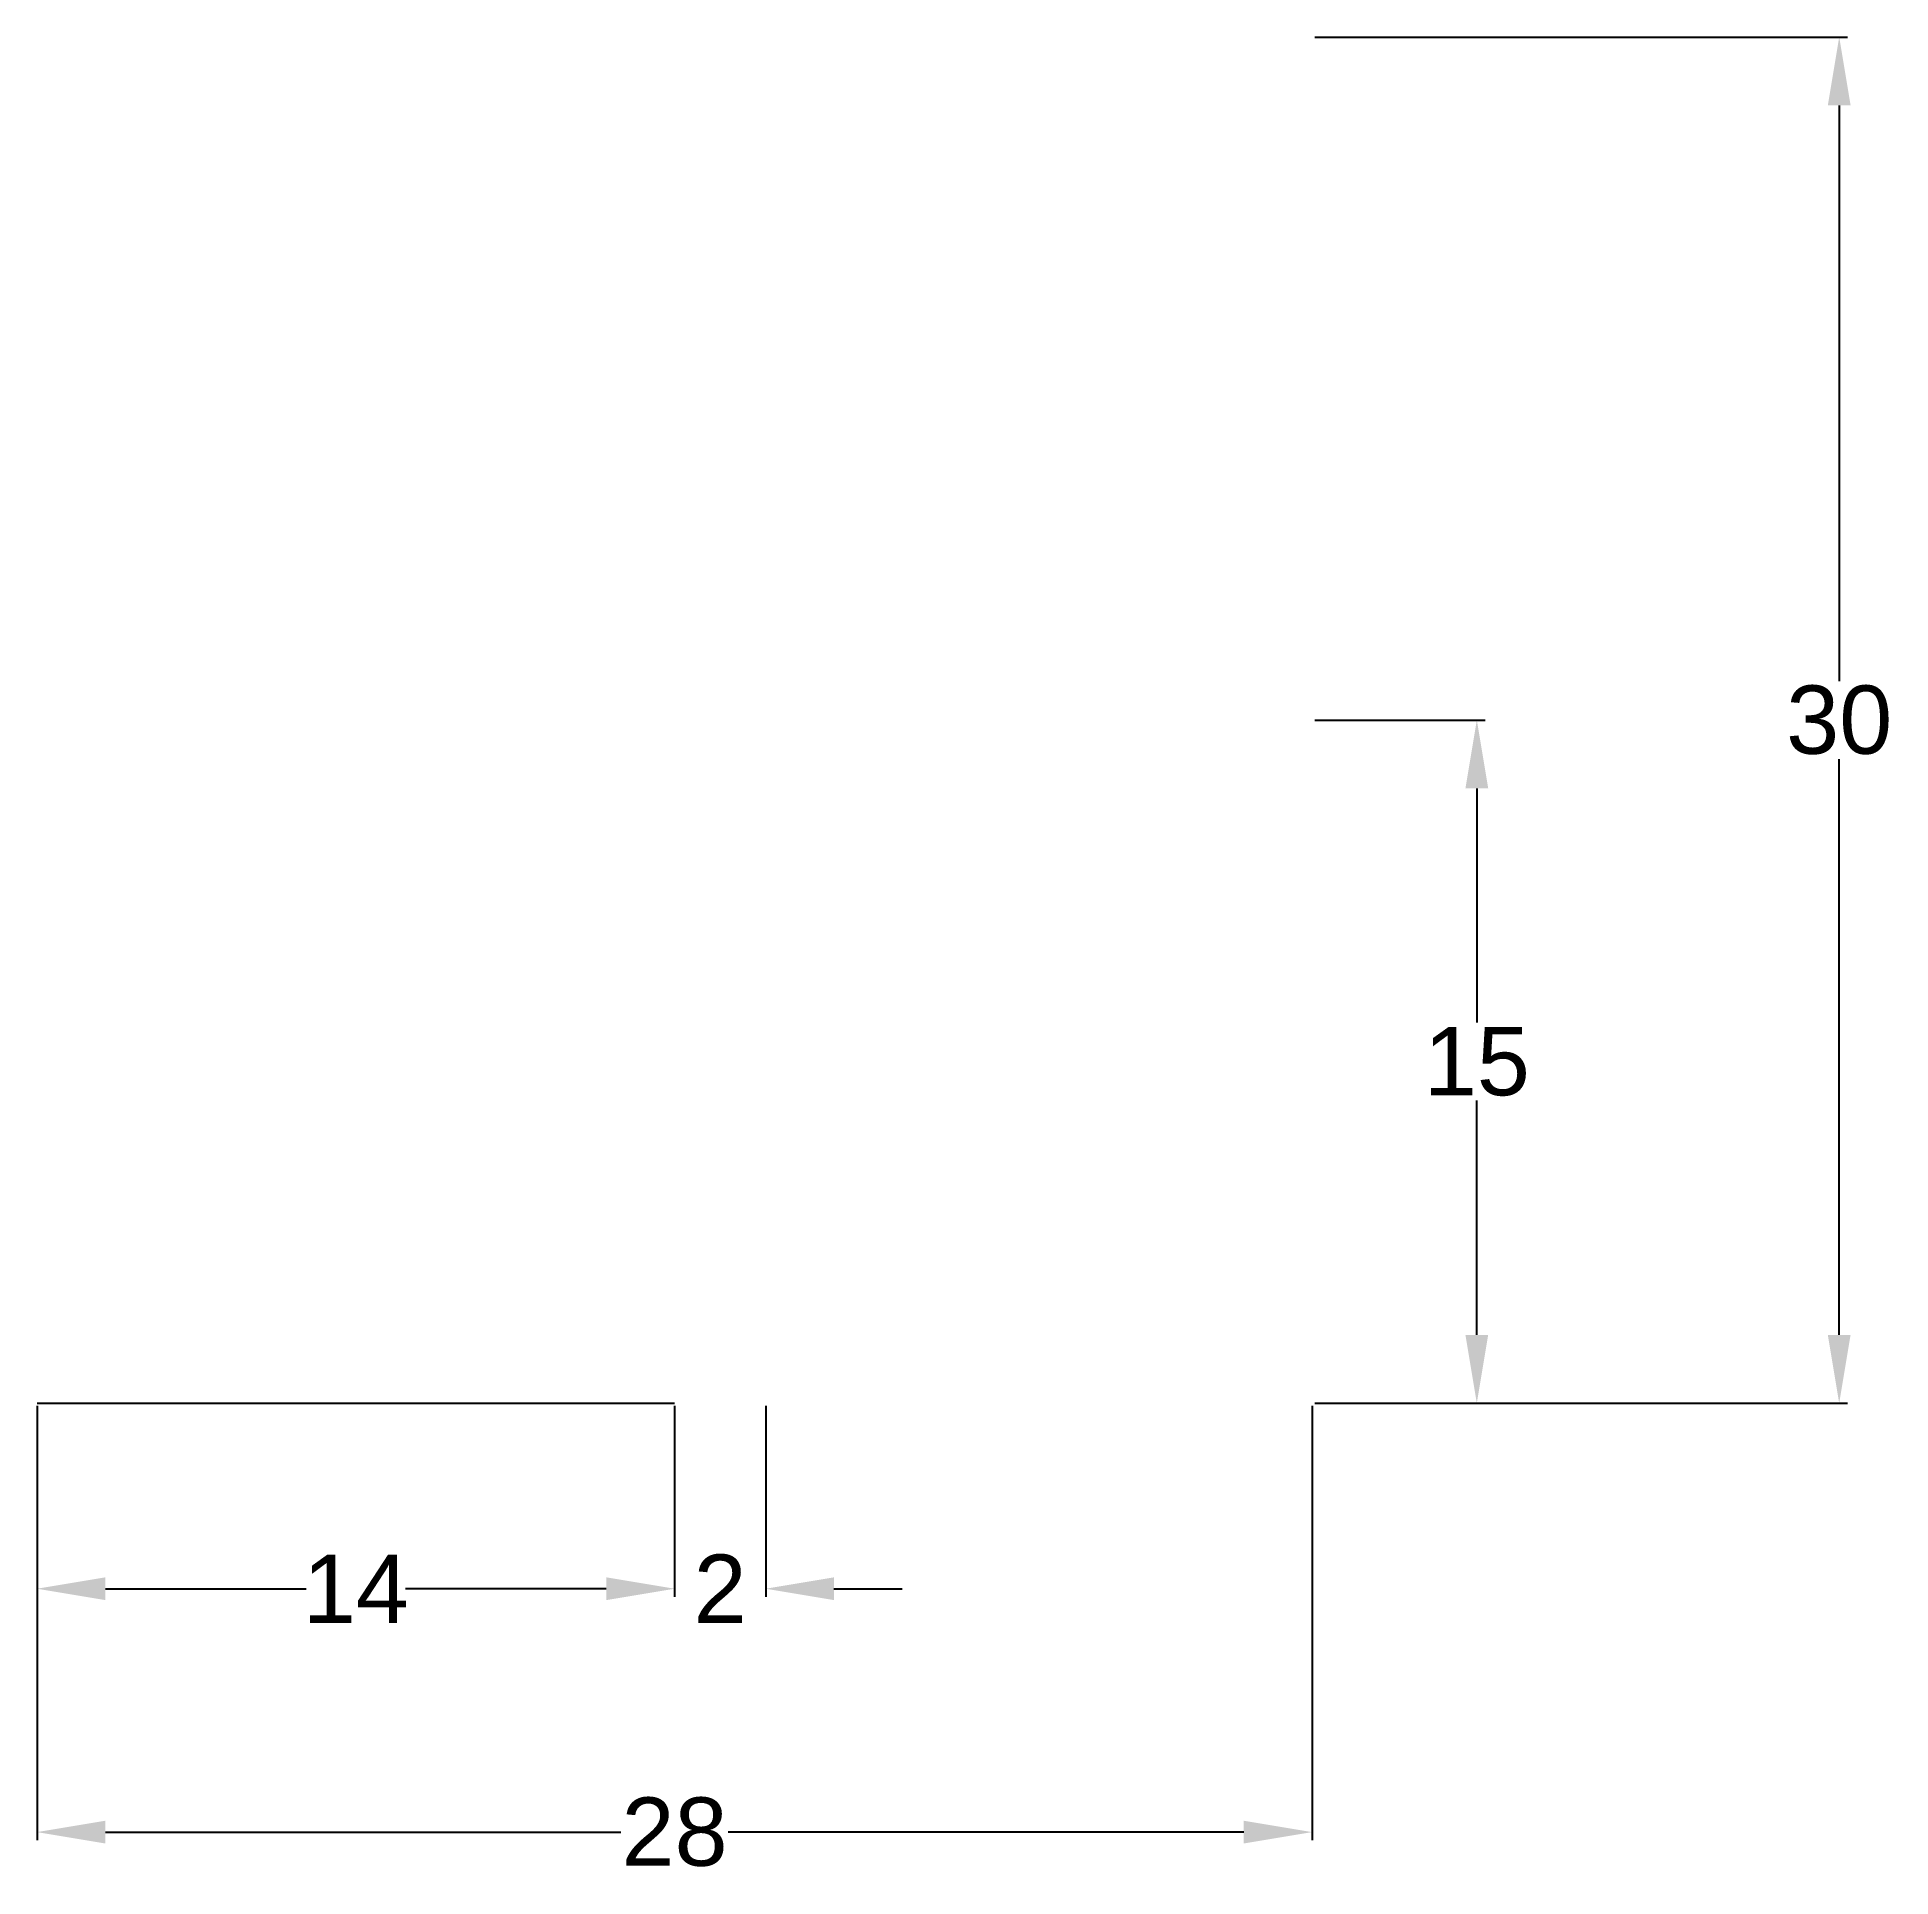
# Model space of a CAD drawing. Header units: metres. Extents: x 1.5 to 42.2, y -0.9 to 39.5.
import ezdxf

# ---------------------------------------------------------------- set-up
doc = ezdxf.new("R2010")
doc.units = ezdxf.units.M
doc.header["$MEASUREMENT"] = 0
doc.styles.get("Standard").update_dxf_attribs({"font": 'arial.ttf'})
doc.dimstyles.get("Standard").update_dxf_attribs({"dimtxt": 1.5, "dimasz": 1.5, "dimexe": 0.18, "dimexo": 0.0625, "dimgap": 0.09, "dimtad": 0, "dimtih": 1, "dimtoh": 1, "dimdec": 0, "dimzin": 0, "dimdsep": 46, "dimtxsty": 'Standard', "dimcen": 0.09, "dimadec": 0, "dimazin": 0, "dimtfac": 1, "dimtdec": 0, "dimtofl": 0, "dimtmove": 0, "dimatfit": 3, "dimfxl": 1, "dimtolj": 1, "dimtzin": 0, "dimarcsym": 0})

# ---------------------------------------------------------------- blocks, each defined once
blk = doc.blocks.new('*D1')
at = {"color": 0, "lineweight": -2, "transparency": 16777216}
for p, q in [((29.579, 39.5), (41.271, 39.5)), ((41.091, 38), (41.091, 25.356)), ((41.091, 11), (41.091, 23.644)), ((29.579, 9.5), (41.271, 9.5))]:
    blk.add_line(p, q, dxfattribs=at)
at = {"color": 0, "transparency": 16777216}
for points in [[(40.841, 38), (41.341, 38), (41.091, 39.5)], [(40.841, 11), (41.341, 11), (41.091, 9.5)]]:
    blk.add_solid(points, dxfattribs=at)
at = {"layer": 'Defpoints', "color": 0, "transparency": 16777216}
for p in [(29.516, 39.5), (41.091, 39.5), (29.516, 9.5)]:
    blk.add_point(p, dxfattribs=at)
at = {"color": 0, "transparency": 16777216, "insert": (41.091, 24.5), "char_height": 1.5, "attachment_point": 5}
blk.add_mtext('\\A1;30', dxfattribs=at)
blk = doc.blocks.new('*D2')
at = {"color": 0, "lineweight": -2, "transparency": 16777216}
for p, q in [((29.579, 24.5), (33.313, 24.5)), ((33.133, 23), (33.133, 17.856)), ((33.133, 11), (33.133, 16.144)), ((29.579, 9.5), (33.313, 9.5))]:
    blk.add_line(p, q, dxfattribs=at)
at = {"color": 0, "transparency": 16777216}
for points in [[(32.883, 23), (33.383, 23), (33.133, 24.5)], [(32.883, 11), (33.383, 11), (33.133, 9.5)]]:
    blk.add_solid(points, dxfattribs=at)
at = {"layer": 'Defpoints', "color": 0, "transparency": 16777216}
for p in [(29.516, 24.5), (33.133, 24.5), (29.516, 9.5)]:
    blk.add_point(p, dxfattribs=at)
at = {"color": 0, "transparency": 16777216, "insert": (33.133, 17), "char_height": 1.5, "attachment_point": 5}
blk.add_mtext('\\A1;15', dxfattribs=at)
blk = doc.blocks.new('*D3')
at = {"color": 0, "lineweight": -2, "transparency": 16777216}
for p, q in [((1.516, 9.438), (1.516, 5.245)), ((15.516, 9.438), (15.516, 5.245)), ((3.016, 5.425), (7.426, 5.425)), ((14.016, 5.425), (9.607, 5.425))]:
    blk.add_line(p, q, dxfattribs=at)
at = {"color": 0, "transparency": 16777216}
for points in [[(3.016, 5.675), (3.016, 5.175), (1.516, 5.425)], [(14.016, 5.675), (14.016, 5.175), (15.516, 5.425)]]:
    blk.add_solid(points, dxfattribs=at)
at = {"layer": 'Defpoints', "color": 0, "transparency": 16777216}
for p in [(1.516, 9.5), (15.516, 9.5), (15.516, 5.425)]:
    blk.add_point(p, dxfattribs=at)
at = {"color": 0, "transparency": 16777216, "insert": (8.516, 5.425), "char_height": 1.5, "attachment_point": 5}
blk.add_mtext('\\A1;14', dxfattribs=at)
blk = doc.blocks.new('*D4')
at = {"color": 0, "lineweight": -2, "transparency": 16777216}
for p, q in [((1.516, 9.438), (1.516, -0.1)), ((29.516, 9.438), (29.516, -0.1)), ((3.016, 0.08), (14.338, 0.08)), ((28.016, 0.08), (16.695, 0.08))]:
    blk.add_line(p, q, dxfattribs=at)
at = {"color": 0, "transparency": 16777216}
for points in [[(3.016, 0.33), (3.016, -0.17), (1.516, 0.08)], [(28.016, 0.33), (28.016, -0.17), (29.516, 0.08)]]:
    blk.add_solid(points, dxfattribs=at)
at = {"layer": 'Defpoints', "color": 0, "transparency": 16777216}
for p in [(1.516, 9.5), (29.516, 9.5), (29.516, 0.08)]:
    blk.add_point(p, dxfattribs=at)
at = {"color": 0, "transparency": 16777216, "insert": (15.516, 0.08), "char_height": 1.5, "attachment_point": 5}
blk.add_mtext('\\A1;28', dxfattribs=at)
blk = doc.blocks.new('*D5')
at = {"color": 0, "lineweight": -2, "transparency": 16777216}
for p, q in [((15.516, 9.438), (15.516, 5.245)), ((17.516, 9.438), (17.516, 5.245)), ((14.016, 5.425), (12.516, 5.425)), ((19.016, 5.425), (20.516, 5.425))]:
    blk.add_line(p, q, dxfattribs=at)
at = {"color": 0, "transparency": 16777216}
for points in [[(14.016, 5.675), (14.016, 5.175), (15.516, 5.425)], [(19.016, 5.675), (19.016, 5.175), (17.516, 5.425)]]:
    blk.add_solid(points, dxfattribs=at)
at = {"layer": 'Defpoints', "color": 0, "transparency": 16777216}
for p in [(15.516, 9.5), (17.516, 9.5), (17.516, 5.425)]:
    blk.add_point(p, dxfattribs=at)
at = {"color": 0, "transparency": 16777216, "insert": (16.516, 5.425), "char_height": 1.5, "attachment_point": 5}
blk.add_mtext('\\A1;2', dxfattribs=at)

msp = doc.modelspace()

# ---------------------------------------------------------------- linework, layer by layer
msp.add_line((1.516, 9.5), (15.516, 9.5))

# ---------------------------------------------------------------- dimensions: what is measured, and where the dimension line sits
for base, p2, picture, middle in [((41.091, 39.5), (29.516, 39.5), '*D1', (41.091, 24.5)), ((33.133, 24.5), (29.516, 24.5), '*D2', (33.133, 17))]:
    dim = msp.add_linear_dim(base=base, p1=(29.516, 9.5), p2=p2, angle=90, dimstyle='Standard')
    dim.commit()
    dim.dimension.update_dxf_attribs({"geometry": picture, "text_midpoint": middle})
for base, p1, p2, picture, middle in [((15.516, 5.425), (1.516, 9.5), (15.516, 9.5), '*D3', (8.516, 5.425)), ((29.516, 0.08), (1.516, 9.5), (29.516, 9.5), '*D4', (15.516, 0.08)), ((17.516, 5.425), (15.516, 9.5), (17.516, 9.5), '*D5', (16.516, 5.425))]:
    dim = msp.add_linear_dim(base=base, p1=p1, p2=p2, dimstyle='Standard')
    dim.commit()
    dim.dimension.update_dxf_attribs({"geometry": picture, "text_midpoint": middle})

doc.saveas('drawing.dxf')
